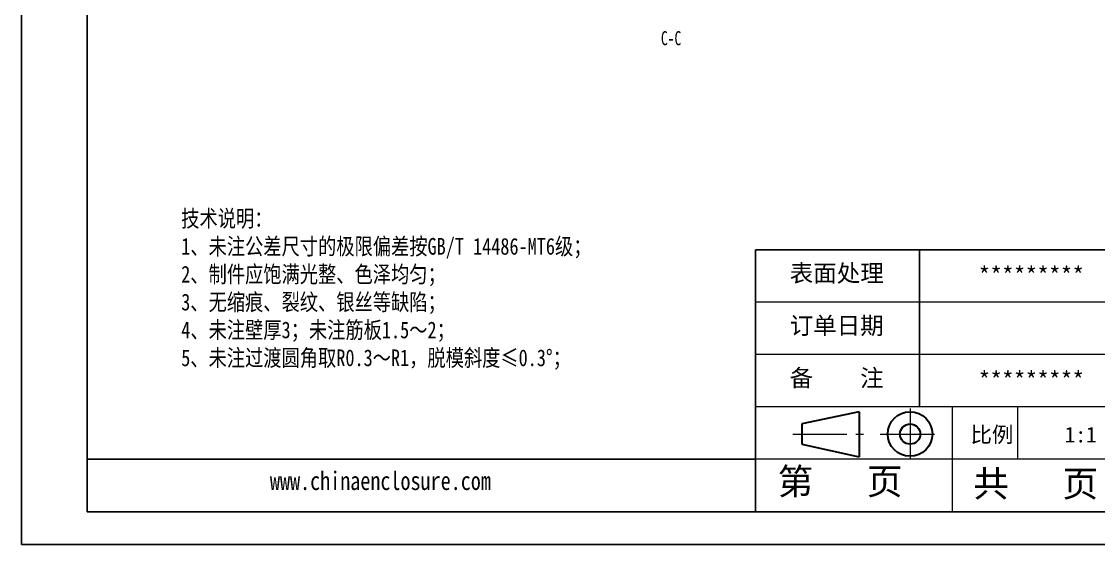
# Model space of a CAD drawing. Header units: inches. Extents: x -1263 to -64, y 346 to 832.
# Drawn here: x -750.7 to -370.8, y 346.1 to 530.7 of the extents above; entities that cross this region are included whole.
import ezdxf

# ---------------------------------------------------------------- set-up
doc = ezdxf.new("R2010")
doc.units = ezdxf.units.IN
doc.linetypes.add('CENTER2', pattern=[28.575, 19.05, -3.175, 3.175, -3.175])
doc.layers.add('文字', color=81, linetype='Continuous')
for name, color, linetype, lineweight in [('粗实线', 7, 'Continuous', 30), ('细实线', 3, 'Continuous', 9), ('细点划线', 2, 'CENTER2', 9)]:
    doc.layers.add(name, color=color, linetype=linetype, lineweight=lineweight)
doc.styles.add('SLDTEXTSTYLE6', font='TXT', dxfattribs={"width": 0.7})
doc.styles.get("Standard").update_dxf_attribs({"font": 'txt', "bigfont": 'gbcbig.shx'})
doc.styles.add('宋体', font='', dxfattribs={"width": 0.8, "height": 3.5})
doc.styles.get('宋体').set_extended_font_data('SimSun')

msp = doc.modelspace()

# ---------------------------------------------------------------- linework, layer by layer
for p, q in [((-750.672, 831.561), (-750.672, 346.129)), ((-727.556, 820.003), (-727.556, 357.687)), ((-353.08, 450.15), (-491.775, 450.15)), ((-491.775, 357.687), (-491.775, 450.15)), ((-433.985, 394.672), (-433.985, 450.15)), ((-491.775, 376.179), (-727.556, 376.179)), ((-727.556, 357.687), (-75.69, 357.687)), ((-750.672, 346.129), (-64.132, 346.129))]:
    msp.add_line(p, q)
at = {"layer": '粗实线', "color": 7}
for p, q in [((-455.227, 392.942), (-475.433, 388.659)), ((-455.227, 392.942), (-455.227, 377.106)), ((-475.433, 388.659), (-475.433, 381.513)), ((-475.433, 381.513), (-455.227, 377.106))]:
    msp.add_line(p, q, dxfattribs=at)
for radius in [7.856, 3.573]:
    msp.add_circle((-437.243, 385.086), radius, dxfattribs=at)
at = {"layer": '细实线', "color": 7}
for p, q in [((-353.08, 431.657), (-491.775, 431.657)), ((-353.08, 413.165), (-491.775, 413.165)), ((-75.69, 394.672), (-491.775, 394.672)), ((-422.428, 394.672), (-422.428, 357.687)), ((-399.312, 394.672), (-399.312, 376.179)), ((-353.08, 376.179), (-491.775, 376.179))]:
    msp.add_line(p, q, dxfattribs=at)
at = {"layer": '细点划线', "color": 7}
for p, q in [((-437.243, 394.129), (-437.243, 376.179)), ((-478.654, 385.086), (-453.679, 385.086)), ((-447.749, 385.086), (-427.446, 385.086))]:
    msp.add_line(p, q, dxfattribs=at)

# ---------------------------------------------------------------- texts
at = {"color": 7, "linetype": 'Continuous', "insert": (-525.126, 527.288), "char_height": 5, "attachment_point": 1, "style": 'SLDTEXTSTYLE6'}
msp.add_mtext('C-C', dxfattribs=at)
at = {"char_height": 6.08162, "width": 3456.49144, "attachment_point": 1}
for s, insert in [('{\\fSimHei|b0|i0|c134|p49;表面处理}', (-479.714, 444.902)), ('{\\fSimHei|b0|i0|c134|p49;*********}', (-413.104, 444.12)), ('{\\fSimHei|b0|i0|c134|p49;订单日期}', (-479.714, 426.409)), ('{\\fSimHei|b0|i0|c134|p49;备    注}', (-479.714, 407.917)), ('{\\fSimHei|b0|i0|c134|p49;*********}', (-413.104, 407.135))]:
    msp.add_mtext(s, dxfattribs=dict(at, insert=insert))
at = {"layer": '文字', "color": 0, "attachment_point": 1, "style": '宋体'}
for s, insert, char_height, width in [('{\\H1.111x;技术说明：\\P1、未注公差尺寸的极限偏差按GB/T 14486-MT6级；\\P2、制件应饱满光整、色泽均匀；\\P3、无缩痕、裂纹、银丝等缺陷；\\P4、未注壁厚3；未注筋板1.5～2；\\P5、未注过渡圆角取R0.3～R1，脱模斜度≤0.3%%D；}', (-694.347, 464.119), 5.30941, 252.01737), ('www.chinaenclosure.com', (-663.056, 371.86), 6.50941, 114.36416)]:
    msp.add_mtext(s, dxfattribs=dict(at, insert=insert, char_height=char_height, width=width))
at = {"layer": '细实线', "color": 7, "attachment_point": 1}
for s, insert, char_height, width in [('{\\fSimSun|b0|i0|c134|p54;比例}', (-415.955, 387.669), 5.5478, 24.3531), ('{\\fSimSun|b0|i0|c134|p54;1:1}', (-382.726, 387.669), 5.5478, 24.3531), ('{\\fSimSun|b0|i0|c134|p54;第   页}', (-483.994, 373.001), 9.24633, 69.34745), ('{\\fSimSun|b0|i0|c134|p54; 共   页}', (-421.296, 372.215), 9.24633, 69.34745)]:
    msp.add_mtext(s, dxfattribs=dict(at, insert=insert, char_height=char_height, width=width))

doc.saveas('drawing.dxf')
